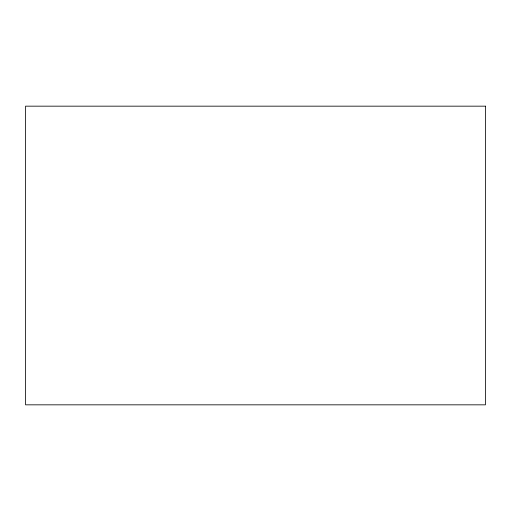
<?xml version="1.0" encoding="UTF-8"?>
<svg xmlns="http://www.w3.org/2000/svg" width="511" height="511" viewBox="0 0 511 511"><rect width="100%" height="100%" fill="white"/><g stroke="black" fill="none" stroke-linecap="round" stroke-linejoin="round"><path stroke-width="0.77" d="M485.45 106.167L25.55 106.167L25.55 404.833L485.45 404.833L485.45 106.167"/></g></svg>
